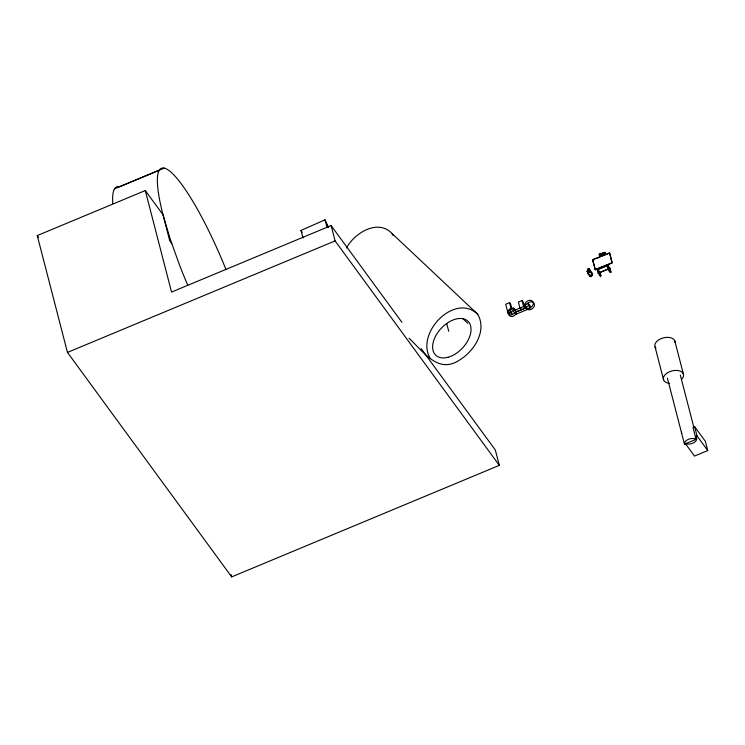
<?xml version="1.0" encoding="UTF-8"?>
<svg xmlns="http://www.w3.org/2000/svg" width="745" height="745" viewBox="0 0 745 745"><rect width="100%" height="100%" fill="white"/><g stroke="black" fill="none" stroke-linecap="round" stroke-linejoin="round"><path stroke-width="1.12" d="M588.699 269.653L589.006 269.299M603.208 254.511C597.518 254.539 604.893 252.443 601.764 254.101M600.498 254.892L599.641 255.665L599.082 254.697C600.153 251.596 600.87 256.867 600.74 254.641L600.33 255.516L599.986 253.71M599.827 255.628L599.269 254.66L599.93 253.924M599.641 255.665L600.526 254.771M600.517 255.479L600.172 253.672M600.47 253.477L601.289 254.25L600.507 253.328L600.973 255.386M600.451 253.607C600.191 255.628 600.451 252.22 601.196 254.539M600.33 255.516L600.74 254.641M602.323 255.069L601.736 253.933M602.314 254.902L603.087 254.185M603.748 254.548C602.174 256.15 602.919 250.869 603.971 253.719M603.692 254.119L603.124 253.151M603.403 252.751L602.593 253.943M603.403 253.775C603.795 251.009 603.487 256.708 604.381 253.868L603.906 252.602L604.782 253.989M603.161 254.911L602.63 253.812M604.847 252.536L605.014 254.399M604.549 254.129L605.34 254.455L605.07 252.359L604.269 252.788L604.754 252.862M605.34 254.455L605.07 252.359M590.906 276.004L591.251 275.855M510.558 311.81L513.109 310.749L513.584 308.179L510.008 309.669L510.558 311.81L512.458 314.399M515.633 314.204L515.624 314.232A3.949 3.073 -36.2 0 1 510.986 316.457A3.949 3.073 -36.2 0 1 509.04 312.891M513.109 310.749L515.745 314.353L516.136 313.515M346.509 248.011C354.378 233.017 377.985 218.462 392.112 233.576L477.694 314.204C487.09 330.519 474.677 350.318 460.587 359.379C438.554 375.07 423.784 351.966 409.089 338.267M590.18 275.92L590.999 276.619L591.903 275.827L591.325 275.017M303.075 238.055L300.989 230.419L325.006 219.831L328.405 227.113M114.572 188.802L159.3 170.158M164.3 168.109L119.573 186.744A111.573 20.702 67.4 0 0 112.793 203.534M421.13 348.604L495.341 450.036L499.299 465.364L231.676 576.891L67.469 352.422L37.25 235.578L145.294 190.552L163.015 214.784L170.214 239.089L179.731 265.592A111.573 20.702 67.4 0 0 187.805 285.335M401.9 322.306L331.125 225.567L171.546 292.068L145.294 190.552M67.469 352.422L335.092 240.905L499.299 465.364M601.783 254.399L601.392 255.256L602.09 254.362M592.573 259.632L609.652 252.974L612.204 262.808L595.367 269.82L592.573 259.632L595.367 269.82M592.824 259.986L594.929 259.111M597.034 258.236L600.191 256.913M602.295 256.038L609.652 252.974M589.388 268.843L588.252 269.15C588.848 271.338 587.097 267.911 589.146 268.423L589.155 268.945M511.917 308.979L510.67 304.183L509.552 302.656L505.687 304.267L507.755 312.248L508.872 313.775M588.094 269.83L589.565 269.737L588.094 269.83L588.336 270.249M588.131 269.969L589.36 269.457M589.342 269.671L589.062 268.619L589.379 269.811M588.671 274.477L587.051 271.199L589.928 269.997L592.117 272.977L592.61 274.905L589.733 276.106L587.544 273.126L590.431 271.925L592.61 274.905M587.284 271.655L589.109 270.891L589.491 272.344M595.115 269.466L612.204 262.808M522.059 300.552L523.595 306.521L524.825 308.197L523.279 302.219L522.059 300.552L518.399 302.07L519.945 308.048L521.165 309.715L520.653 307.732M597.22 269.662L607.836 265.239L609.987 268.172L611.012 272.149L610.174 272.502L608.022 269.569L607.054 265.797L597.918 269.606L598.775 272.894L600.917 275.827L600.274 276.097L598.123 273.164L597.22 269.662L599.362 272.596L600.274 276.097M599.362 272.596L609.987 268.172M598.123 273.164L598.775 272.894M597.918 269.606L600.07 272.53L608.181 269.15M608.022 269.569L608.87 269.215L611.012 272.149M515.745 314.353L527.507 309.445L524.275 305.133L528.326 303.448L530.068 305.832L530.626 307.974L528.875 305.59L528.326 303.448M524.89 305.981L514.991 310.106A3.949 3.073 -36.2 0 0 511.573 308.262L510.623 308.542A3.949 3.073 -36.2 0 0 508.416 314.148A3.949 3.073 -36.2 0 0 514.506 312.704L526.287 307.769L526.976 308.085A4.619 3.595 -36.2 0 0 533.103 304.63A4.619 3.595 -36.2 0 0 529.723 300.282A4.619 3.595 -36.2 0 0 524.769 305.245L524.89 305.981L524.275 305.133M511.2 311.792L508.304 313.002A3.949 3.073 -36.2 0 1 511.172 309.296L509.552 302.656M508.872 313.775L511.768 312.565M525.663 306.931L528.875 305.59M516.304 312.621L516.22 311.783L526.156 307.881M527.413 309.315L529.555 308.421M667.408 378.181L684.478 444.178L696.081 439.345L692.971 427.341L694.619 426.652L705.366 441.338L707.75 450.567L694.498 456.089L685.065 443.191L686.192 443.731A6.649 3.986 -14.5 0 0 694.768 442.064A6.649 3.986 -14.5 0 0 695.448 436.607L697.013 435.881L707.75 450.567M604.679 252.443L604.074 252.816L604.726 252.983M603.441 253.086L604.158 254.706M604.456 253.43L603.86 253.43L604.772 253.486M527.302 309.352L528.103 309.622A4.619 3.595 -36.2 0 0 533.737 307.182A4.619 3.595 -36.2 0 0 532.88 302.2A4.619 3.595 -36.2 0 0 527.097 303.774M696.081 439.345L694.983 438.814A6.649 3.986 -14.5 0 0 687.765 439.625A6.649 3.986 -14.5 0 0 684.478 444.178M477.694 314.204C454.524 292.226 415.347 333.36 430.061 358.028M462.878 318.637L467.813 323.293M588.047 268.88L588.289 269.308L589.146 268.423M587.051 271.199L588.14 272.689M590.999 276.619L590.04 274.793M513.584 308.179L516.22 311.783M171.844 243.634L169.73 240.747L163.015 214.784A111.573 20.702 67.4 0 1 170.847 172.02A111.573 20.702 67.4 0 1 226.042 269.662M37.25 235.578L38.61 237.441M603.217 252.797L603.999 254.054M602.817 253.104L603.348 254.194M601.895 253.347L602.426 254.473M300.989 230.419L302.125 232.431M392.112 233.576L392.997 235.392M681.368 432.175L681.787 433.134M328.145 227.458L326.906 224.347L327.828 227.691M325.006 219.831L327.092 227.467M674.793 340.875L683.342 373.934M694.619 426.652L697.013 435.881M680.343 375.145L693.725 426.885M655.051 346.835L663.599 379.894M609.401 252.62L611.943 262.454M607.836 265.239L608.87 269.215M600.07 272.53L600.917 275.827M590.468 271.851L590.627 272.437M589.928 269.997L590.431 271.925M588.289 269.141L588.559 270.156M589.23 274.179L589.733 276.106M446.711 323.507L448.714 331.255M331.125 225.567L335.092 240.905M231.099 574.637L231.676 576.891M590.627 275.594L590.766 276.721M669.625 383.377A10.328 6.183 -14.5 0 1 664.354 375.648A10.328 6.183 -14.5 0 1 678.378 370.591A10.328 6.183 -14.5 0 1 682.02 378.907M655.963 348.241A10.328 6.183 -14.5 0 1 662.715 338.053A10.328 6.183 -14.5 0 1 675.035 342.486M515.782 310.898A3.949 3.073 -36.2 0 1 516.108 311.633M514.506 309.911A3.949 3.073 -36.2 0 1 515.233 310.302M600.908 253.915L601.522 253.598L600.908 253.915M601.476 254.883L602.09 254.567L601.476 254.883M587.852 271.618C588.597 273.992 590.003 269.569 587.852 271.618M448.006 357.265A23.402 14.527 -46.7 0 0 470.048 324.28A23.402 14.527 -46.7 0 0 437.427 333.034A23.402 14.527 -46.7 0 0 448.006 357.265"/></g></svg>
